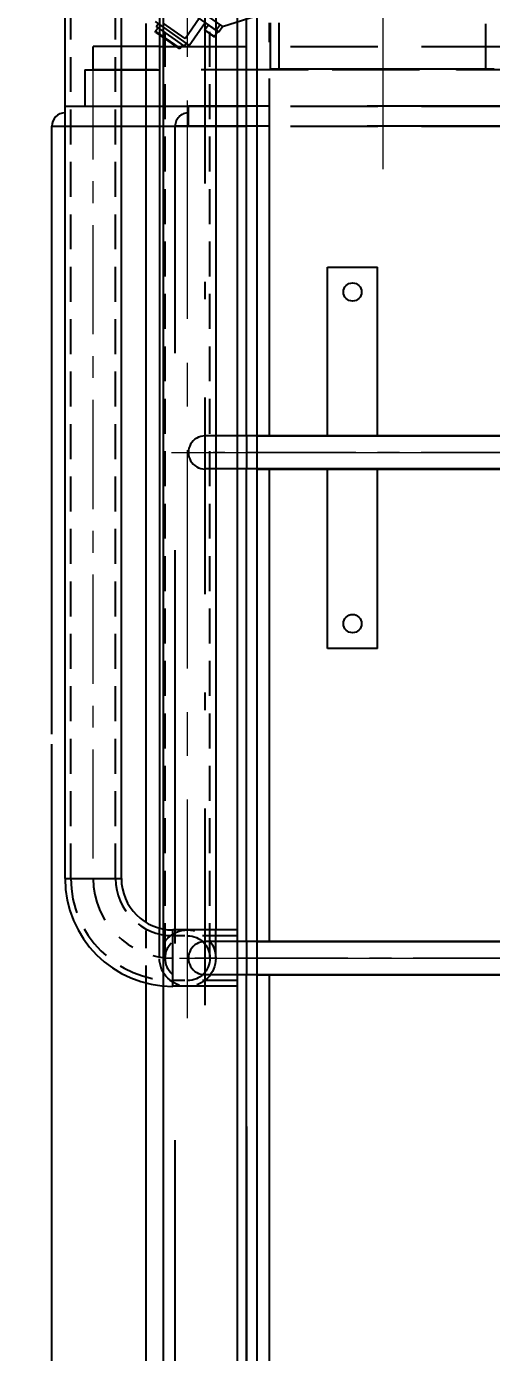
# Model space of a CAD drawing. Header units: millimetres. Extents: x -4 to 3776, y -4 to 4079.
# Drawn here: x 454.8 to 457.46, y 533.43 to 541.02 of the extents above; entities that cross this region are included whole.
import ezdxf
from ezdxf import colors
from ezdxf.entities.mleader import LeaderData, LeaderLine
from ezdxf.math import Vec2, Vec3

# ---------------------------------------------------------------- set-up
doc = ezdxf.new("R2010")
doc.units = ezdxf.units.MM
for name, pattern in [('CENTER', [2, 1.25, -0.25, 0.25, -0.25]), ('DASHDOT', [1, 0.5, -0.25, 0, -0.25]), ('DASHED', [0.75, 0.5, -0.25])]:
    doc.linetypes.add(name, pattern=pattern)
for name, color, linetype in [('1轮廓实线层', 7, 'Continuous'), ('4虚线层', 6, 'DASHED'), ('BK_kedu', 255, 'Continuous'), ('CENTER', 1, 'DASHDOT')]:
    doc.layers.add(name, color=color, linetype=linetype)
doc.layers.add('3中心线层', color=2, linetype='CENTER', lineweight=13)
doc.styles.get("Standard").update_dxf_attribs({"font": 'arial.ttf'})

# ---------------------------------------------------------------- blocks, each defined once
blk = doc.blocks.new('A$C3E376056')
at = {"color": 3}
for p, q in [((291.71, 23.81), (323, 45.72)), ((287.82, 25.97), (268.19, 32.25)), ((296.87, 32.31), (287.82, 25.97)), ((258.91, 0.5), (258.91, 28.1)), ((259.41, 16.5), (259.41, 28.1)), ((287.78, 25.95), (287.82, 25.97)), ((290.08, 22.67), (287.78, 25.95)), ((296.4, 26.85), (298.46, 23.9)), ((308, 14.59), (298.31, 28.43)), ((310.41, 18.72), (301.86, 30.92)), ((328.48, 28.93), (308, 14.59)), ((310.41, 18.72), (323.72, 28.04)), ((327.88, 25.94), (311, 14.13)), ((327.88, 25.94), (326.67, 27.66)), ((328.25, 23.15), (326.81, 25.2)), ((259.41, 16.5), (258.91, 16.5)), ((291.71, 23.81), (290.08, 22.67)), ((290.66, 22.84), (292.73, 19.89)), ((298.41, 23.62), (293.01, 19.84)), ((328.12, 22.45), (314.2, 12.7)), ((311, 14.13), (309.8, 15.85)), ((313.5, 12.82), (312.07, 14.87)), ((253.91, 0.5), (123.91, 0.5)), ((133.81, 0.5), (133.81, 0.2)), ((146.81, 0.5), (146.81, 0.2)), ((236.01, 0.5), (236.01, 0.2)), ((249.01, 0.5), (249.01, 0.2)), ((258.91, 0.5), (253.91, 0.5)), ((146.61, 0), (134.01, 0)), ((248.81, 0), (236.21, 0))]:
    blk.add_line(p, q, dxfattribs=at)
for p, q in [((128.91, 0.5), (128.91, 27.6)), ((253.91, 28.1), (253.91, 0.5)), ((291.71, 23.81), (289.42, 27.09)), ((296.4, 26.85), (290.66, 22.84)), ((292.73, 19.89), (298.46, 23.9)), ((313.5, 12.82), (328.25, 23.15)), ((133.81, 0.2), (146.81, 0.2)), ((236.01, 0.2), (249.01, 0.2))]:
    blk.add_line(p, q, dxfattribs=at).dxf.unprotected_set("ltscale", 0)
for centre, radius, start, end in [((290.83, 22.95), 0.2, 125, 215), ((292.89, 20), 0.2, 215, 305), ((298.3, 23.79), 0.2, 305, 35), ((327.84, 22.86), 0.5, 305, 35), ((313.91, 13.11), 0.5, 215, 305), ((134.01, 0.2), 0.2, 180, 270), ((146.61, 0.2), 0.2, 270, 0), ((236.21, 0.2), 0.2, 180, 270), ((248.81, 0.2), 0.2, 270, 0)]:
    blk.add_arc(centre, radius, start, end, dxfattribs=at)
blk = doc.blocks.new('fds')
at = {"color": 3}
for p, q in [((-1188.0406, -188.0001), (-1188.0406, -185.7833)), ((-1187.9352, -186.426), (-1187.9352, -185.8276)), ((-1187.9057, -186.426), (-1187.9057, -185.972)), ((-1187.9057, -186.0071), (-1187.9352, -186.0071)), ((-1187.9057, -186.0324), (-1187.9352, -186.0324)), ((-1187.832, -186.2115), (-1187.7687, -186.2115)), ((-1187.9352, -187.0687), (-1187.9352, -186.4681)), ((-1187.9057, -187.0687), (-1187.9057, -186.4681)), ((-1187.9352, -187.0687), (-1187.9879, -187.0687)), ((-1187.9352, -187.1108), (-1187.9879, -187.1108)), ((-1187.9352, -187.9874), (-1187.9352, -187.1108)), ((-1187.9057, -187.9874), (-1187.9057, -187.1108)), ((-1187.9352, -187.3036), (-1187.9352, -188.0569))]:
    blk.add_line(p, q, dxfattribs=at)
at = {"color": 3, "linetype": 'Continuous'}
for p, q in [((-1187.9352, -186.426), (-1187.9879, -186.426)), ((-1185.906, -186.426), (-1187.9352, -186.426)), ((-1187.9352, -186.4681), (-1187.9879, -186.4681)), ((-1185.906, -186.4681), (-1187.9352, -186.4681)), ((-1185.906, -187.0687), (-1187.9352, -187.0687)), ((-1185.906, -187.1108), (-1187.9352, -187.1108))]:
    blk.add_line(p, q, dxfattribs=at)
at = {"color": 3}
for centre in [(-1187.8003, -186.2431), (-1187.8003, -186.6646)]:
    blk.add_circle(centre, 0.0116, dxfattribs=at)
at = {"color": 3, "linetype": 'Continuous'}
blk.add_arc((-1187.9879, -186.4471), 0.0211, 90, 270.0015, dxfattribs=at)
at = {"color": 3}
blk.add_arc((-1187.9879, -187.0898), 0.0211, 90, 270.0015, dxfattribs=at)
at = {"layer": '1轮廓实线层', "color": 3}
for p, q in [((-1187.832, -186.426), (-1187.832, -186.2115)), ((-1187.7687, -186.426), (-1187.7687, -186.2115)), ((-1187.832, -186.6962), (-1187.832, -186.4681)), ((-1187.7687, -186.6962), (-1187.7687, -186.4681)), ((-1187.7687, -186.6962), (-1187.832, -186.6962))]:
    blk.add_line(p, q, dxfattribs=at)
at = {"layer": '3中心线层', "color": 3, "ltscale": 0.5}
for p, q in [((-1188.0306, -186.4471), (-1185.8499, -186.4471)), ((-1188.0204, -187.0898), (-1185.7986, -187.0898))]:
    blk.add_line(p, q, dxfattribs=at)
at = {"layer": '4虚线层', "color": 3}
for p, q in [((-1187.9352, -186.0071), (-1188.009, -186.0071)), ((-1188.009, -186.0324), (-1188.009, -186.0071)), ((-1185.7817, -186.0071), (-1187.9057, -186.0071)), ((-1187.9352, -186.0324), (-1188.0258, -186.0324)), ((-1188.0258, -188.5711), (-1188.0258, -186.0324)), ((-1185.7817, -186.0324), (-1187.9057, -186.0324))]:
    blk.add_line(p, q, dxfattribs=at)
at = {"layer": '4虚线层', "color": 3, "ltscale": 0.2}
for p, q in [((-1187.9352, -186.426), (-1187.9352, -186.4681)), ((-1187.9352, -187.0687), (-1187.9352, -187.1108))]:
    blk.add_line(p, q, dxfattribs=at)
at = {"layer": '4虚线层', "color": 3}
blk.add_arc((-1188.009, -186.0324), 0.0169, 90, 180, dxfattribs=at)
at = {"layer": 'CENTER', "color": 3, "ltscale": 0.5}
blk.add_line((-1187.9879, -187.1495), (-1187.9879, -185.7065), dxfattribs=at)
at = {"color": 3, "lineweight": -3, "xscale": -0.002107142857, "yscale": 0.002107142857, "zscale": 0.002107142857}
blk.add_blockref('A$C3E376056', (-1187.3591, -185.9605), dxfattribs=at)

msp = doc.modelspace()

# ---------------------------------------------------------------- linework, layer by layer
at = {"color": 3}
for p, q in [((456.0054, 531.1066), (456.0054, 541.8062)), ((456.1192, 531.1066), (456.1192, 541.8062)), ((455.8821, 541.4078), (455.8821, 535.8493)), ((455.5596, 541.3978), (455.5596, 535.8593)), ((455.0189, 536.1433), (455.0189, 541.1137)), ((455.3414, 536.1433), (455.3414, 541.1137)), ((455.4837, 535.8915), (455.4837, 541.0358)), ((455.1802, 540.7702), (455.1802, 540.903)), ((455.1327, 540.7702), (455.1327, 540.5615)), ((455.1327, 540.7702), (455.5596, 540.7702)), ((455.0189, 540.4477), (455.0189, 540.5615)), ((455.0189, 540.5615), (455.5596, 540.5615)), ((454.943, 536.9686), (454.943, 540.4477)), ((454.943, 540.4477), (455.5596, 540.4477)), ((454.943, 531.4603), (454.943, 536.9117)), ((455.0189, 536.1433), (455.3414, 536.1433)), ((455.6355, 535.5268), (455.6355, 535.8493)), ((456.0054, 535.8493), (455.6355, 535.8493)), ((455.4837, 531.6472), (455.4837, 535.5458)), ((456.0054, 535.5268), (455.6355, 535.5268))]:
    msp.add_line(p, q, dxfattribs=at)
at = {"color": 3, "lineweight": -3, "ltscale": 0.5}
msp.add_line((455.5596, 540.903), (455.1802, 540.903), dxfattribs=at)
at = {"color": 3, "linetype": 'Continuous'}
for p, q in [((456.1192, 538.676), (465.2537, 538.676)), ((456.1192, 538.4862), (465.2537, 538.4862)), ((456.1192, 535.7829), (465.2537, 535.7829)), ((456.1192, 535.5932), (465.2537, 535.5932))]:
    msp.add_line(p, q, dxfattribs=at)
at = {"color": 3}
for centre, radius, start, end in [((455.0189, 540.4477), 0.0759, 90, 180), ((455.6355, 536.1433), 0.6166, 180, 270), ((455.6355, 536.1433), 0.294, 180, 270)]:
    msp.add_arc(centre, radius, start, end, dxfattribs=at)
at = {"layer": '3中心线层', "color": 3}
for p, q in [((456.8401, 540.2015), (456.8401, 546.3699)), ((455.7208, 535.3447), (455.7208, 541.8255))]:
    msp.add_line(p, q, dxfattribs=at)
at = {"layer": '3中心线层', "color": 3, "ltscale": 0.5}
for p, q in [((455.1802, 536.2572), (455.1802, 540.9999)), ((465.6833, 538.5811), (455.8665, 538.5811)), ((465.6374, 535.688), (455.6355, 535.688))]:
    msp.add_line(p, q, dxfattribs=at)
at = {"layer": '4虚线层', "color": 3, "ltscale": 0.4}
for p, q in [((455.5928, 535.688), (455.5928, 541.569)), ((455.8489, 535.688), (455.8489, 541.569)), ((455.0521, 536.1433), (455.0521, 541.1137)), ((455.3082, 536.1433), (455.3082, 541.1137)), ((455.5596, 535.688), (455.5596, 535.8593)), ((456.0054, 535.8161), (455.6355, 535.8161)), ((455.8821, 535.688), (455.8821, 535.8493)), ((456.0054, 535.56), (455.6355, 535.56))]:
    msp.add_line(p, q, dxfattribs=at)
at = {"layer": '4虚线层', "color": 3}
for p, q in [((455.5596, 540.903), (458.5001, 540.903)), ((458.5475, 540.7702), (455.1802, 540.7702)), ((455.5596, 540.5615), (465.1209, 540.5615)), ((455.5596, 540.4477), (465.1209, 540.4477))]:
    msp.add_line(p, q, dxfattribs=at)
at = {"layer": '4虚线层', "color": 3, "ltscale": 0.2}
msp.add_line((455.4837, 535.5458), (455.4837, 535.8915), dxfattribs=at)
at = {"layer": '4虚线层', "color": 3, "ltscale": 0.4}
for radius in [0.1613, 0.1281]:
    msp.add_circle((455.7208, 535.688), radius, dxfattribs=at)
for radius in [0.5834, 0.3272]:
    msp.add_arc((455.6355, 536.1433), radius, 180, 270, dxfattribs=at)
at = {"layer": 'CENTER', "color": 3, "ltscale": 0.5}
msp.add_arc((455.6355, 536.1433), 0.4553, 180, 270, dxfattribs=at)

# ---------------------------------------------------------------- block references
at = {"color": 6, "xscale": 4.501575, "yscale": 4.501575, "zscale": 4.501575}
msp.add_blockref('fds', (5803.637, 1377.8866), dxfattribs=at)

# ---------------------------------------------------------------- leaders
at = {"layer": 'BK_kedu'}
ml = msp.add_multileader_mtext('Standard', dxfattribs=at)
ml.set_content('', color=256)
ml.set_leader_properties()
ml.build(insert=Vec2(0, 0))
ml.multileader.update_dxf_attribs({"text_right_attachment_type": 6, "dogleg_length": 0.36, "arrow_head_size": 0.18})
ctx = ml.context
ctx.base_point, ctx.char_height, ctx.arrow_head_size, ctx.landing_gap_size, ctx.plane_origin = Vec3(3775.9986, 4079.3284), 0.18, 0.18, 0.09, Vec3(3774.6386, 4079.3284)
ctx.right_attachment = 6
notes = []
notes.append((ctx, [(0, (0, 0, 0), (0, 0), (1, 0), 1, [])]))
ctx.mtext.insert, ctx.mtext.flow_direction = Vec3(3776.0886, 4079.4184), 5
for ctx, leaders in notes:
    for number, flags, end, landing, length, lines in leaders:
        leader = LeaderData()
        leader.index, (leader.has_last_leader_line, leader.has_dogleg_vector, leader.attachment_direction) = number, flags
        leader.last_leader_point, leader.dogleg_vector, leader.dogleg_length = Vec3(end), Vec3(landing), length
        for number, points, colour, breaks in lines:
            line = LeaderLine()
            line.index, line.vertices, line.color, line.breaks = number, Vec3.list(points), colors.encode_raw_color(colour), breaks
            leader.lines.append(line)
        ctx.leaders.append(leader)

doc.saveas('drawing.dxf')
